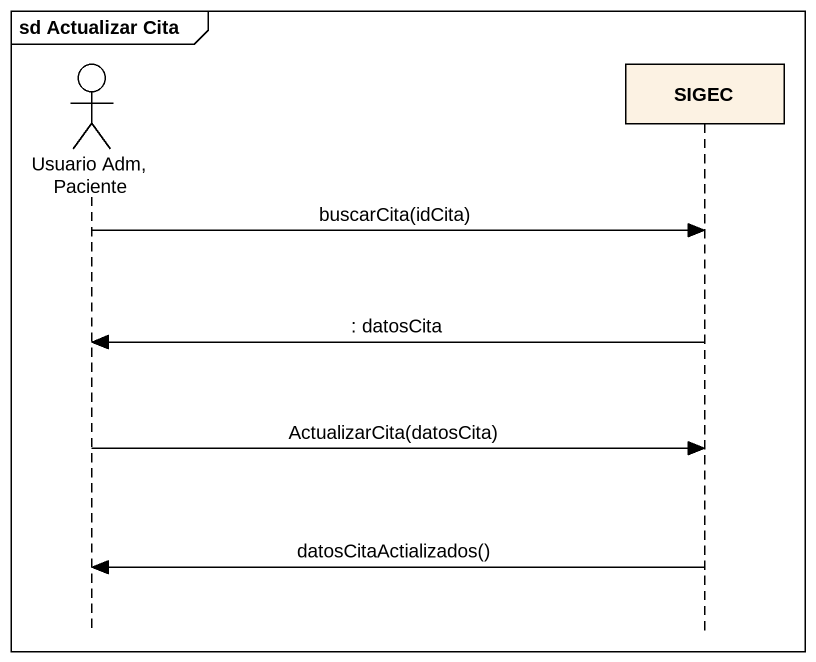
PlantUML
@startuml
mainframe sd Actualizar Cita
hide footbox
actor "Usuario Adm, Paciente" as Usuario_Adm_Paciente
participant SIGEC

Usuario_Adm_Paciente -> SIGEC : buscarCita(idCita)
SIGEC -> Usuario_Adm_Paciente : : datosCita
Usuario_Adm_Paciente -> SIGEC : ActualizarCita(datosCita)
SIGEC -> Usuario_Adm_Paciente : datosCitaActializados()
@enduml
